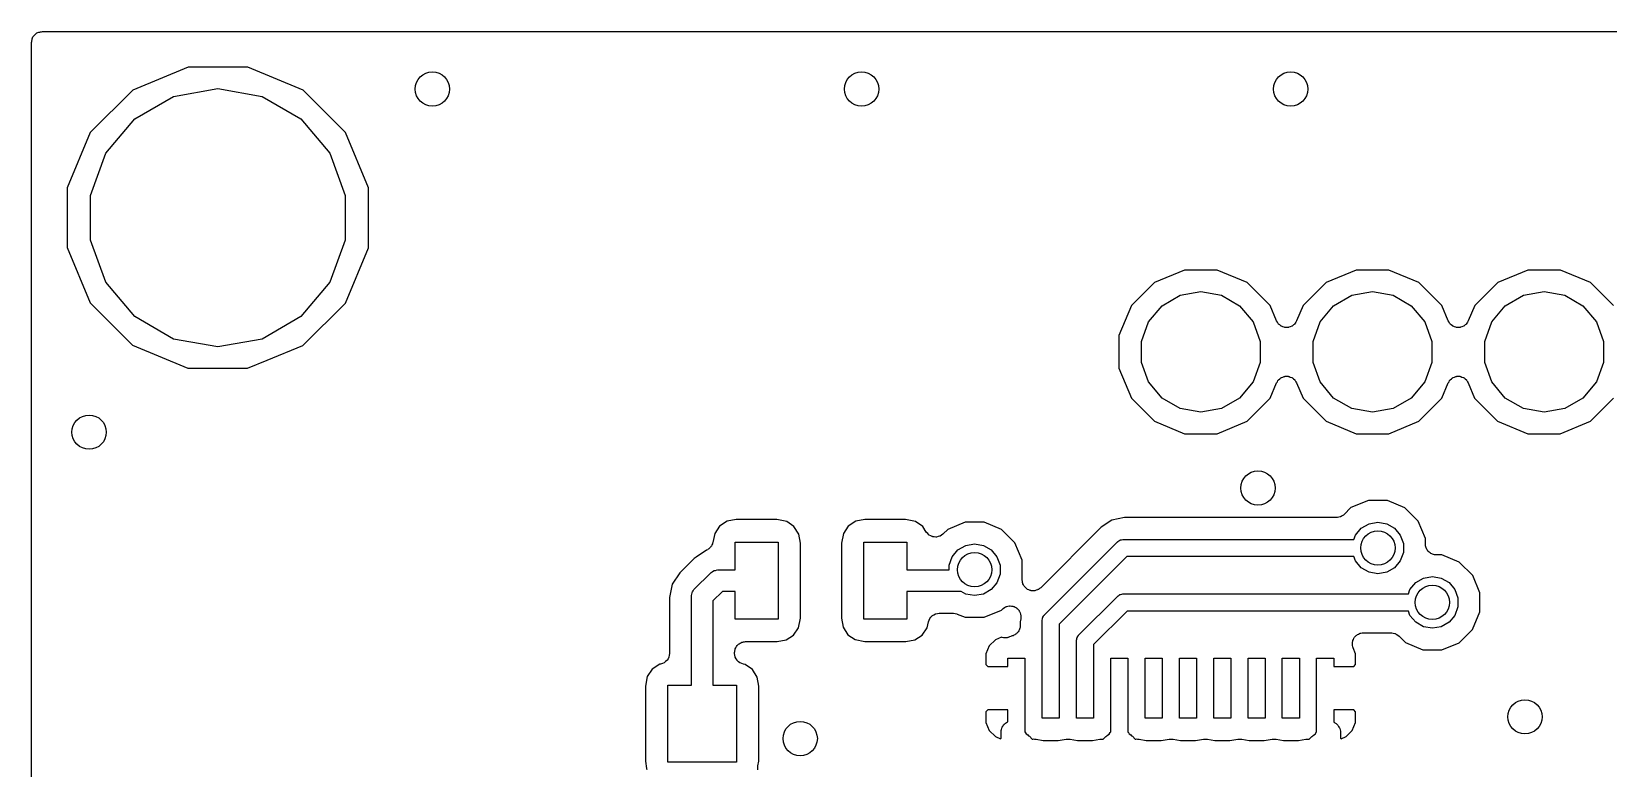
# Model space of a CAD drawing. Extents: x 100.3 to 129.7, y -169.7 to -100.3.
# Drawn here: x 100.33 to 118.7, y -108.92 to -100.33 of the extents above; entities that cross this region are included whole.
import ezdxf

# ---------------------------------------------------------------- set-up
doc = ezdxf.new("R2010")
doc.units = 0
doc.header["$MEASUREMENT"] = 0
doc.layers.add('BLACK', color=7, linetype='CONTINUOUS')

msp = doc.modelspace()

# ---------------------------------------------------------------- linework, layer by layer
at = {"layer": 'Black'}
for p, q in [((100.329, -100.456), (100.331, -100.445)), ((100.329, -102.873), (100.329, -100.456)), ((100.331, -100.434), (100.335, -100.424)), ((100.331, -100.445), (100.331, -100.434)), ((100.335, -100.424), (100.337, -100.413)), ((100.337, -100.413), (100.342, -100.403)), ((100.342, -100.403), (100.346, -100.392)), ((100.346, -100.392), (100.353, -100.384)), ((100.353, -100.384), (100.359, -100.374)), ((100.359, -100.374), (100.367, -100.367)), ((100.367, -100.367), (100.374, -100.359)), ((100.374, -100.359), (100.384, -100.353)), ((100.384, -100.353), (100.392, -100.346)), ((100.392, -100.346), (100.403, -100.342)), ((100.403, -100.342), (100.413, -100.337)), ((100.413, -100.337), (100.424, -100.335)), ((100.424, -100.335), (100.434, -100.331)), ((100.434, -100.331), (100.445, -100.331)), ((100.445, -100.331), (100.456, -100.329)), ((100.456, -100.329), (129.544, -100.329)), ((102.153, -100.746), (101.508, -101.012)), ((102.85, -100.746), (102.153, -100.746)), ((103.495, -101.014), (102.85, -100.746)), ((101.508, -101.012), (101.014, -101.505)), ((101.985, -101.085), (102.5, -100.994)), ((102.5, -100.994), (103.015, -101.085)), ((103.988, -101.508), (103.495, -101.014)), ((101.532, -101.347), (101.985, -101.085)), ((103.015, -101.085), (103.468, -101.347)), ((101.196, -101.747), (101.532, -101.347)), ((103.468, -101.347), (103.804, -101.747)), ((101.014, -101.505), (100.746, -102.15)), ((104.254, -102.153), (103.988, -101.508)), ((101.017, -102.239), (101.196, -101.747)), ((103.804, -101.747), (103.983, -102.239)), ((100.746, -102.15), (100.746, -102.847)), ((104.254, -102.85), (104.254, -102.153)), ((101.017, -102.761), (101.017, -102.239)), ((103.983, -102.239), (103.983, -102.761)), ((100.329, -109.948), (100.329, -102.873)), ((100.746, -102.847), (101.012, -103.492)), ((101.196, -103.253), (101.017, -102.761)), ((103.983, -102.761), (103.804, -103.253)), ((103.986, -103.495), (104.254, -102.85)), ((101.532, -103.653), (101.196, -103.253)), ((103.804, -103.253), (103.468, -103.653)), ((113.413, -103.255), (113.145, -103.523)), ((113.764, -103.11), (113.413, -103.255)), ((114.144, -103.11), (113.764, -103.11)), ((114.494, -103.256), (114.144, -103.11)), ((114.762, -103.524), (114.494, -103.256)), ((115.413, -103.255), (115.145, -103.523)), ((115.764, -103.11), (115.413, -103.255)), ((116.144, -103.11), (115.764, -103.11)), ((116.494, -103.256), (116.144, -103.11)), ((116.762, -103.524), (116.494, -103.256)), ((117.413, -103.255), (117.145, -103.523)), ((117.764, -103.11), (117.413, -103.255)), ((118.144, -103.11), (117.764, -103.11)), ((118.494, -103.256), (118.144, -103.11)), ((118.762, -103.524), (118.494, -103.256)), ((113.501, -103.526), (113.713, -103.404)), ((113.713, -103.404), (113.953, -103.361)), ((113.953, -103.361), (114.193, -103.404)), ((114.193, -103.404), (114.405, -103.526)), ((115.501, -103.526), (115.713, -103.404)), ((115.713, -103.404), (115.953, -103.361)), ((115.953, -103.361), (116.193, -103.404)), ((116.193, -103.404), (116.405, -103.526)), ((117.501, -103.526), (117.713, -103.404)), ((117.713, -103.404), (117.953, -103.361)), ((117.953, -103.361), (118.193, -103.404)), ((118.193, -103.404), (118.405, -103.526)), ((101.012, -103.492), (101.505, -103.986)), ((103.492, -103.988), (103.986, -103.495)), ((113.145, -103.523), (112.999, -103.873)), ((113.344, -103.713), (113.501, -103.526)), ((114.405, -103.526), (114.562, -103.713)), ((114.836, -103.702), (114.762, -103.524)), ((115.145, -103.523), (115.07, -103.702)), ((115.344, -103.713), (115.501, -103.526)), ((116.405, -103.526), (116.562, -103.713)), ((116.836, -103.702), (116.762, -103.524)), ((117.145, -103.523), (117.07, -103.702)), ((117.344, -103.713), (117.501, -103.526)), ((118.405, -103.526), (118.562, -103.713)), ((101.985, -103.915), (101.532, -103.653)), ((103.468, -103.653), (103.015, -103.915)), ((113.261, -103.942), (113.344, -103.713)), ((114.562, -103.713), (114.645, -103.942)), ((114.845, -103.716), (114.836, -103.702)), ((114.852, -103.731), (114.845, -103.716)), ((114.856, -103.734), (114.852, -103.731)), ((114.859, -103.739), (114.856, -103.734)), ((114.872, -103.749), (114.859, -103.739)), ((114.885, -103.76), (114.872, -103.749)), ((114.89, -103.763), (114.885, -103.76)), ((114.894, -103.766), (114.89, -103.763)), ((114.91, -103.771), (114.894, -103.766)), ((114.925, -103.777), (114.91, -103.771)), ((114.931, -103.778), (114.925, -103.777)), ((114.936, -103.779), (114.931, -103.778)), ((114.953, -103.779), (114.936, -103.779)), ((114.969, -103.779), (114.953, -103.779)), ((114.975, -103.778), (114.969, -103.779)), ((114.98, -103.777), (114.975, -103.778)), ((114.996, -103.771), (114.98, -103.777)), ((115.012, -103.766), (114.996, -103.771)), ((115.016, -103.763), (115.012, -103.766)), ((115.021, -103.761), (115.016, -103.763)), ((115.033, -103.749), (115.021, -103.761)), ((115.047, -103.739), (115.033, -103.749)), ((115.05, -103.735), (115.047, -103.739)), ((115.054, -103.731), (115.05, -103.735)), ((115.061, -103.716), (115.054, -103.731)), ((115.07, -103.702), (115.061, -103.716)), ((115.261, -103.942), (115.344, -103.713)), ((116.562, -103.713), (116.645, -103.942)), ((116.845, -103.716), (116.836, -103.702)), ((116.852, -103.731), (116.845, -103.716)), ((116.856, -103.734), (116.852, -103.731)), ((116.859, -103.739), (116.856, -103.734)), ((116.872, -103.749), (116.859, -103.739)), ((116.885, -103.76), (116.872, -103.749)), ((116.89, -103.763), (116.885, -103.76)), ((116.894, -103.766), (116.89, -103.763)), ((116.91, -103.771), (116.894, -103.766)), ((116.925, -103.777), (116.91, -103.771)), ((116.931, -103.778), (116.925, -103.777)), ((116.936, -103.779), (116.931, -103.778)), ((116.953, -103.779), (116.936, -103.779)), ((116.969, -103.779), (116.953, -103.779)), ((116.975, -103.778), (116.969, -103.779)), ((116.98, -103.777), (116.975, -103.778)), ((116.996, -103.771), (116.98, -103.777)), ((117.012, -103.766), (116.996, -103.771)), ((117.016, -103.763), (117.012, -103.766)), ((117.021, -103.761), (117.016, -103.763)), ((117.033, -103.749), (117.021, -103.761)), ((117.047, -103.739), (117.033, -103.749)), ((117.05, -103.735), (117.047, -103.739)), ((117.054, -103.731), (117.05, -103.735)), ((117.061, -103.716), (117.054, -103.731)), ((117.07, -103.702), (117.061, -103.716)), ((117.261, -103.942), (117.344, -103.713)), ((118.562, -103.713), (118.645, -103.942)), ((101.505, -103.986), (102.15, -104.254)), ((102.5, -104.006), (101.985, -103.915)), ((103.015, -103.915), (102.5, -104.006)), ((103.074, -104.161), (103.492, -103.988)), ((112.999, -103.873), (112.999, -104.253)), ((113.261, -104.186), (113.261, -103.942)), ((114.645, -103.942), (114.645, -104.186)), ((115.261, -104.186), (115.261, -103.942)), ((116.645, -103.942), (116.645, -104.186)), ((117.261, -104.186), (117.261, -103.942)), ((118.645, -103.942), (118.645, -104.186)), ((102.847, -104.254), (103.074, -104.161)), ((103.074, -104.161), (103.074, -104.161)), ((102.15, -104.254), (102.847, -104.254)), ((112.999, -104.253), (113.144, -104.604)), ((113.344, -104.415), (113.261, -104.186)), ((114.645, -104.186), (114.562, -104.415)), ((114.89, -104.365), (114.894, -104.362)), ((114.894, -104.362), (114.91, -104.357)), ((114.91, -104.357), (114.926, -104.351)), ((114.926, -104.351), (114.931, -104.35)), ((114.931, -104.35), (114.937, -104.349)), ((114.937, -104.349), (114.953, -104.349)), ((114.953, -104.349), (114.97, -104.349)), ((114.97, -104.349), (114.975, -104.35)), ((114.975, -104.35), (114.981, -104.351)), ((114.981, -104.351), (114.996, -104.357)), ((114.996, -104.357), (115.012, -104.362)), ((115.012, -104.362), (115.016, -104.365)), ((115.344, -104.415), (115.261, -104.186)), ((116.645, -104.186), (116.562, -104.415)), ((116.89, -104.365), (116.894, -104.362)), ((116.894, -104.362), (116.91, -104.357)), ((116.91, -104.357), (116.926, -104.351)), ((116.926, -104.351), (116.931, -104.35)), ((116.931, -104.35), (116.937, -104.349)), ((116.937, -104.349), (116.953, -104.349)), ((116.953, -104.349), (116.97, -104.349)), ((116.97, -104.349), (116.975, -104.35)), ((116.975, -104.35), (116.981, -104.351)), ((116.981, -104.351), (116.996, -104.357)), ((116.996, -104.357), (117.012, -104.362)), ((117.012, -104.362), (117.016, -104.365)), ((117.344, -104.415), (117.261, -104.186)), ((118.645, -104.186), (118.562, -104.415)), ((113.501, -104.602), (113.344, -104.415)), ((114.562, -104.415), (114.405, -104.602)), ((114.761, -104.605), (114.836, -104.426)), ((114.836, -104.426), (114.845, -104.412)), ((114.845, -104.412), (114.852, -104.397)), ((114.852, -104.397), (114.856, -104.393)), ((114.856, -104.393), (114.859, -104.389)), ((114.859, -104.389), (114.873, -104.379)), ((114.873, -104.379), (114.885, -104.367)), ((114.885, -104.367), (114.89, -104.365)), ((115.016, -104.365), (115.021, -104.368)), ((115.021, -104.368), (115.034, -104.379)), ((115.034, -104.379), (115.047, -104.389)), ((115.047, -104.389), (115.05, -104.394)), ((115.05, -104.394), (115.054, -104.397)), ((115.054, -104.397), (115.061, -104.412)), ((115.061, -104.412), (115.07, -104.426)), ((115.07, -104.426), (115.144, -104.604)), ((115.501, -104.602), (115.344, -104.415)), ((116.562, -104.415), (116.405, -104.602)), ((116.761, -104.605), (116.836, -104.426)), ((116.836, -104.426), (116.845, -104.412)), ((116.845, -104.412), (116.852, -104.397)), ((116.852, -104.397), (116.856, -104.393)), ((116.856, -104.393), (116.859, -104.389)), ((116.859, -104.389), (116.873, -104.379)), ((116.873, -104.379), (116.885, -104.367)), ((116.885, -104.367), (116.89, -104.365)), ((117.016, -104.365), (117.021, -104.368)), ((117.021, -104.368), (117.034, -104.379)), ((117.034, -104.379), (117.047, -104.389)), ((117.047, -104.389), (117.05, -104.394)), ((117.05, -104.394), (117.054, -104.397)), ((117.054, -104.397), (117.061, -104.412)), ((117.061, -104.412), (117.07, -104.426)), ((117.07, -104.426), (117.144, -104.604)), ((117.501, -104.602), (117.344, -104.415)), ((118.562, -104.415), (118.405, -104.602)), ((113.144, -104.604), (113.412, -104.872)), ((113.713, -104.724), (113.501, -104.602)), ((113.953, -104.767), (113.713, -104.724)), ((114.193, -104.724), (113.953, -104.767)), ((114.405, -104.602), (114.193, -104.724)), ((114.493, -104.873), (114.761, -104.605)), ((115.144, -104.604), (115.412, -104.872)), ((115.713, -104.724), (115.501, -104.602)), ((115.953, -104.767), (115.713, -104.724)), ((116.193, -104.724), (115.953, -104.767)), ((116.405, -104.602), (116.193, -104.724)), ((116.493, -104.873), (116.761, -104.605)), ((117.144, -104.604), (117.412, -104.872)), ((117.713, -104.724), (117.501, -104.602)), ((117.953, -104.767), (117.713, -104.724)), ((118.193, -104.724), (117.953, -104.767)), ((118.405, -104.602), (118.193, -104.724)), ((118.493, -104.873), (118.761, -104.605)), ((113.412, -104.872), (113.762, -105.018)), ((114.142, -105.018), (114.493, -104.873)), ((115.412, -104.872), (115.762, -105.018)), ((116.142, -105.018), (116.493, -104.873)), ((117.412, -104.872), (117.762, -105.018)), ((118.142, -105.018), (118.493, -104.873)), ((113.762, -105.018), (114.142, -105.018)), ((115.762, -105.018), (116.142, -105.018)), ((117.762, -105.018), (118.142, -105.018)), ((115.906, -105.796), (115.703, -105.88)), ((116.127, -105.796), (115.906, -105.796)), ((116.33, -105.881), (116.127, -105.796)), ((113.064, -105.996), (112.917, -106.025)), ((115.534, -105.996), (113.064, -105.996)), ((115.539, -105.995), (115.534, -105.996)), ((115.545, -105.996), (115.539, -105.995)), ((115.561, -105.991), (115.545, -105.996)), ((115.577, -105.988), (115.561, -105.991)), ((115.582, -105.986), (115.577, -105.988)), ((115.587, -105.984), (115.582, -105.986)), ((115.601, -105.975), (115.587, -105.984)), ((115.616, -105.966), (115.601, -105.975)), ((115.619, -105.962), (115.616, -105.966)), ((115.624, -105.959), (115.619, -105.962)), ((115.703, -105.88), (115.624, -105.959)), ((116.486, -106.037), (116.33, -105.881)), ((108.289, -106.18), (108.267, -106.287)), ((108.346, -106.095), (108.289, -106.18)), ((108.434, -106.039), (108.346, -106.095)), ((108.539, -106.02), (108.434, -106.039)), ((109.014, -106.02), (108.539, -106.02)), ((109.128, -106.043), (109.014, -106.02)), ((109.213, -106.1), (109.128, -106.043)), ((109.269, -106.188), (109.213, -106.1)), ((109.288, -106.293), (109.269, -106.188)), ((109.789, -106.18), (109.766, -106.294)), ((109.846, -106.095), (109.789, -106.18)), ((109.934, -106.039), (109.846, -106.095)), ((110.039, -106.02), (109.934, -106.039)), ((110.514, -106.02), (110.039, -106.02)), ((110.628, -106.043), (110.514, -106.02)), ((110.713, -106.1), (110.628, -106.043)), ((110.754, -106.165), (110.713, -106.1)), ((110.756, -106.167), (110.754, -106.165)), ((110.757, -106.17), (110.756, -106.167)), ((110.771, -106.183), (110.757, -106.17)), ((110.784, -106.198), (110.771, -106.183)), ((110.787, -106.199), (110.784, -106.198)), ((110.788, -106.201), (110.787, -106.199)), ((110.806, -106.209), (110.788, -106.201)), ((110.931, -106.201), (110.915, -106.212)), ((110.947, -106.19), (110.931, -106.201)), ((110.949, -106.188), (110.947, -106.19)), ((110.951, -106.187), (110.949, -106.188)), ((111.004, -106.134), (110.951, -106.187)), ((111.207, -106.05), (111.004, -106.134)), ((111.428, -106.05), (111.207, -106.05)), ((111.631, -106.135), (111.428, -106.05)), ((111.787, -106.291), (111.631, -106.135)), ((112.793, -106.109), (112.088, -106.813)), ((112.917, -106.025), (112.793, -106.108)), ((112.793, -106.108), (112.793, -106.108)), ((112.793, -106.108), (112.793, -106.109)), ((115.737, -106.25), (115.755, -106.199)), ((115.755, -106.199), (115.822, -106.119)), ((115.822, -106.119), (115.913, -106.067)), ((115.913, -106.067), (116.016, -106.049)), ((116.016, -106.049), (116.119, -106.067)), ((116.119, -106.067), (116.21, -106.119)), ((116.21, -106.119), (116.277, -106.199)), ((116.277, -106.199), (116.313, -106.298)), ((116.57, -106.24), (116.486, -106.037)), ((108.192, -106.377), (108.074, -106.456)), ((108.195, -106.375), (108.192, -106.377)), ((108.208, -106.37), (108.195, -106.375)), ((108.214, -106.365), (108.208, -106.37)), ((108.222, -106.361), (108.214, -106.365)), ((108.231, -106.35), (108.222, -106.361)), ((108.241, -106.341), (108.231, -106.35)), ((108.245, -106.334), (108.241, -106.341)), ((108.251, -106.328), (108.245, -106.334)), ((108.256, -106.315), (108.251, -106.328)), ((108.263, -106.303), (108.256, -106.315)), ((108.264, -106.294), (108.263, -106.303)), ((108.267, -106.287), (108.264, -106.294)), ((108.527, -106.606), (108.527, -106.281)), ((108.527, -106.281), (109.027, -106.281)), ((109.027, -106.281), (109.027, -107.181)), ((109.288, -107.168), (109.288, -106.293)), ((109.766, -106.294), (109.766, -107.169)), ((110.027, -107.181), (110.027, -106.281)), ((110.027, -106.281), (110.527, -106.281)), ((110.527, -106.281), (110.527, -106.606)), ((110.824, -106.218), (110.806, -106.209)), ((110.826, -106.218), (110.824, -106.218)), ((110.828, -106.219), (110.826, -106.218)), ((110.848, -106.221), (110.828, -106.219)), ((110.867, -106.224), (110.848, -106.221)), ((110.87, -106.223), (110.867, -106.224)), ((110.872, -106.223), (110.87, -106.223)), ((110.891, -106.218), (110.872, -106.223)), ((110.91, -106.214), (110.891, -106.218)), ((110.912, -106.213), (110.91, -106.214)), ((110.915, -106.212), (110.912, -106.213)), ((111.056, -106.453), (111.123, -106.373)), ((111.123, -106.373), (111.214, -106.321)), ((111.214, -106.321), (111.317, -106.303)), ((111.317, -106.303), (111.42, -106.321)), ((111.42, -106.321), (111.511, -106.373)), ((111.511, -106.373), (111.578, -106.453)), ((111.871, -106.494), (111.787, -106.291)), ((112.132, -107.128), (112.981, -106.279)), ((112.981, -106.279), (112.985, -106.277)), ((112.985, -106.277), (112.987, -106.273)), ((112.987, -106.273), (112.999, -106.267)), ((112.999, -106.267), (113.009, -106.259)), ((113.009, -106.259), (113.014, -106.258)), ((113.014, -106.258), (113.018, -106.256)), ((113.018, -106.256), (113.03, -106.254)), ((113.03, -106.254), (113.043, -106.25)), ((113.043, -106.25), (113.047, -106.251)), ((113.047, -106.251), (113.052, -106.25)), ((113.052, -106.25), (115.592, -106.25)), ((115.592, -106.25), (115.737, -106.25)), ((116.313, -106.298), (116.313, -106.402)), ((116.57, -106.304), (116.57, -106.24)), ((116.572, -106.315), (116.57, -106.304)), ((116.572, -106.326), (116.572, -106.315)), ((116.576, -106.336), (116.572, -106.326)), ((116.578, -106.347), (116.576, -106.336)), ((116.583, -106.357), (116.578, -106.347)), ((116.587, -106.367), (116.583, -106.357)), ((116.594, -106.376), (116.587, -106.367)), ((116.6, -106.386), (116.594, -106.376)), ((108.05, -106.472), (107.883, -106.639)), ((108.074, -106.456), (108.05, -106.472)), ((111.02, -106.552), (111.056, -106.453)), ((111.02, -106.606), (111.02, -106.552)), ((111.578, -106.453), (111.614, -106.552)), ((111.614, -106.552), (111.614, -106.656)), ((111.871, -106.723), (111.871, -106.494)), ((113.093, -106.45), (112.303, -107.24)), ((115.592, -106.45), (113.093, -106.45)), ((115.737, -106.45), (115.592, -106.45)), ((115.755, -106.501), (115.737, -106.45)), ((115.822, -106.581), (115.755, -106.501)), ((116.277, -106.501), (116.21, -106.581)), ((116.313, -106.402), (116.277, -106.501)), ((116.608, -106.393), (116.6, -106.386)), ((116.615, -106.401), (116.608, -106.393)), ((116.625, -106.407), (116.615, -106.401)), ((116.633, -106.414), (116.625, -106.407)), ((116.644, -106.418), (116.633, -106.414)), ((116.654, -106.423), (116.644, -106.418)), ((116.664, -106.425), (116.654, -106.423)), ((116.675, -106.429), (116.664, -106.425)), ((116.686, -106.429), (116.675, -106.429)), ((116.697, -106.431), (116.686, -106.429)), ((116.762, -106.431), (116.697, -106.431)), ((116.965, -106.516), (116.762, -106.431)), ((117.121, -106.672), (116.965, -106.516)), ((107.883, -106.639), (107.794, -106.772)), ((108.054, -106.828), (108.239, -106.643)), ((108.239, -106.643), (108.243, -106.639)), ((108.243, -106.639), (108.247, -106.635)), ((108.247, -106.635), (108.261, -106.627)), ((108.261, -106.627), (108.274, -106.618)), ((108.274, -106.618), (108.279, -106.616)), ((108.279, -106.616), (108.284, -106.614)), ((108.284, -106.614), (108.3, -106.611)), ((108.3, -106.611), (108.316, -106.606)), ((108.316, -106.606), (108.322, -106.607)), ((108.322, -106.607), (108.327, -106.606)), ((108.327, -106.606), (108.527, -106.606)), ((110.527, -106.606), (111.02, -106.606)), ((111.614, -106.656), (111.578, -106.755)), ((111.874, -106.74), (111.871, -106.723)), ((111.875, -106.756), (111.874, -106.74)), ((115.913, -106.633), (115.822, -106.581)), ((116.016, -106.651), (115.913, -106.633)), ((116.119, -106.633), (116.016, -106.651)), ((116.21, -106.581), (116.119, -106.633)), ((116.457, -106.754), (116.548, -106.702)), ((116.548, -106.702), (116.651, -106.684)), ((116.651, -106.684), (116.754, -106.702)), ((116.754, -106.702), (116.845, -106.754)), ((117.205, -106.875), (117.121, -106.672)), ((107.794, -106.772), (107.763, -106.929)), ((107.763, -106.929), (107.763, -107.579)), ((108.017, -106.905), (108.022, -106.889)), ((108.018, -106.911), (108.017, -106.905)), ((108.017, -106.916), (108.018, -106.911)), ((108.017, -107.948), (108.017, -106.916)), ((108.022, -106.889), (108.025, -106.873)), ((108.025, -106.873), (108.027, -106.868)), ((108.027, -106.868), (108.029, -106.863)), ((108.029, -106.863), (108.038, -106.85)), ((108.038, -106.85), (108.046, -106.836)), ((108.046, -106.836), (108.05, -106.832)), ((108.05, -106.832), (108.054, -106.828)), ((108.379, -106.856), (108.267, -106.968)), ((108.527, -106.856), (108.379, -106.856)), ((108.527, -107.181), (108.527, -106.856)), ((111.16, -106.856), (110.527, -106.856)), ((110.527, -106.856), (110.527, -107.181)), ((111.214, -106.887), (111.16, -106.856)), ((111.317, -106.905), (111.214, -106.887)), ((111.42, -106.887), (111.317, -106.905)), ((111.511, -106.835), (111.42, -106.887)), ((111.578, -106.755), (111.511, -106.835)), ((111.878, -106.761), (111.875, -106.756)), ((111.879, -106.767), (111.878, -106.761)), ((111.887, -106.781), (111.879, -106.767)), ((111.894, -106.796), (111.887, -106.781)), ((111.898, -106.8), (111.894, -106.796)), ((111.901, -106.805), (111.898, -106.8)), ((111.913, -106.816), (111.901, -106.805)), ((111.925, -106.828), (111.913, -106.816)), ((111.93, -106.83), (111.925, -106.828)), ((111.934, -106.834), (111.93, -106.83)), ((111.95, -106.839), (111.934, -106.834)), ((111.965, -106.846), (111.95, -106.839)), ((111.971, -106.847), (111.965, -106.846)), ((111.976, -106.849), (111.971, -106.847)), ((111.992, -106.849), (111.976, -106.849)), ((112.009, -106.85), (111.992, -106.849)), ((112.014, -106.849), (112.009, -106.85)), ((112.02, -106.849), (112.014, -106.849)), ((112.035, -106.843), (112.02, -106.849)), ((112.052, -106.839), (112.035, -106.843)), ((112.056, -106.836), (112.052, -106.839)), ((112.061, -106.834), (112.056, -106.836)), ((112.074, -106.823), (112.061, -106.834)), ((112.088, -106.813), (112.074, -106.823)), ((112.532, -107.364), (112.982, -106.914)), ((112.982, -106.914), (112.986, -106.912)), ((112.986, -106.912), (112.989, -106.908)), ((112.989, -106.908), (113, -106.902)), ((113, -106.902), (113.011, -106.894)), ((113.011, -106.894), (113.015, -106.893)), ((113.015, -106.893), (113.019, -106.891)), ((113.019, -106.891), (113.032, -106.889)), ((113.032, -106.889), (113.044, -106.885)), ((113.044, -106.885), (113.049, -106.886)), ((113.049, -106.886), (113.053, -106.885)), ((113.053, -106.885), (116.227, -106.885)), ((116.227, -106.885), (116.227, -106.885)), ((116.227, -106.885), (116.372, -106.885)), ((116.372, -106.885), (116.39, -106.834)), ((116.39, -106.834), (116.457, -106.754)), ((116.845, -106.754), (116.912, -106.834)), ((116.912, -106.834), (116.948, -106.933)), ((116.948, -106.933), (116.948, -107.037)), ((117.205, -107.096), (117.205, -106.875)), ((108.267, -106.968), (108.267, -107.948)), ((110.843, -107.128), (110.861, -107.118)), ((110.861, -107.118), (110.862, -107.117)), ((110.862, -107.117), (110.864, -107.117)), ((110.864, -107.117), (110.884, -107.114)), ((110.884, -107.114), (110.904, -107.11)), ((110.904, -107.11), (111.066, -107.11)), ((111.066, -107.11), (111.068, -107.11)), ((111.068, -107.11), (111.071, -107.11)), ((111.071, -107.11), (111.09, -107.114)), ((111.09, -107.114), (111.109, -107.118)), ((111.109, -107.118), (111.112, -107.119)), ((111.112, -107.119), (111.114, -107.12)), ((111.114, -107.12), (111.206, -107.158)), ((111.427, -107.158), (111.63, -107.074)), ((111.63, -107.074), (111.641, -107.063)), ((111.641, -107.063), (111.647, -107.059)), ((111.647, -107.059), (111.652, -107.054)), ((111.652, -107.054), (111.665, -107.046)), ((111.665, -107.046), (111.678, -107.038)), ((111.678, -107.038), (111.684, -107.036)), ((111.684, -107.036), (111.69, -107.033)), ((111.69, -107.033), (111.705, -107.03)), ((111.705, -107.03), (111.72, -107.026)), ((111.72, -107.026), (111.727, -107.027)), ((111.727, -107.027), (111.734, -107.026)), ((111.734, -107.026), (111.749, -107.029)), ((111.749, -107.029), (111.764, -107.03)), ((111.764, -107.03), (111.77, -107.033)), ((111.77, -107.033), (111.777, -107.034)), ((111.777, -107.034), (111.79, -107.042)), ((111.79, -107.042), (111.804, -107.049)), ((111.804, -107.049), (111.809, -107.054)), ((111.809, -107.054), (111.815, -107.057)), ((111.815, -107.057), (111.824, -107.069)), ((111.824, -107.069), (111.835, -107.08)), ((111.835, -107.08), (111.838, -107.086)), ((111.838, -107.086), (111.842, -107.092)), ((111.842, -107.092), (111.847, -107.106)), ((111.847, -107.106), (111.854, -107.12)), ((111.854, -107.12), (111.854, -107.127)), ((113.094, -107.085), (112.703, -107.476)), ((116.227, -107.085), (113.094, -107.085)), ((116.372, -107.085), (116.227, -107.085)), ((116.227, -107.085), (116.227, -107.085)), ((116.39, -107.136), (116.372, -107.085)), ((116.948, -107.037), (116.912, -107.136)), ((117.12, -107.299), (117.205, -107.096)), ((109.027, -107.181), (108.527, -107.181)), ((109.208, -107.367), (109.265, -107.282)), ((109.265, -107.282), (109.288, -107.168)), ((109.766, -107.169), (109.785, -107.274)), ((109.785, -107.274), (109.841, -107.362)), ((110.527, -107.181), (110.027, -107.181)), ((110.708, -107.367), (110.765, -107.282)), ((110.765, -107.282), (110.78, -107.212)), ((110.78, -107.212), (110.787, -107.193)), ((110.787, -107.193), (110.794, -107.173)), ((110.794, -107.173), (110.795, -107.172)), ((110.795, -107.172), (110.796, -107.171)), ((110.796, -107.171), (110.809, -107.155)), ((110.809, -107.155), (110.822, -107.14)), ((110.822, -107.14), (110.824, -107.139)), ((110.824, -107.139), (110.825, -107.138)), ((110.825, -107.138), (110.843, -107.128)), ((111.206, -107.158), (111.427, -107.158)), ((111.841, -107.297), (111.836, -107.307)), ((111.843, -107.286), (111.841, -107.297)), ((111.847, -107.276), (111.843, -107.286)), ((111.849, -107.254), (111.847, -107.265)), ((111.847, -107.265), (111.847, -107.276)), ((111.856, -107.178), (111.849, -107.211)), ((111.849, -107.211), (111.849, -107.254)), ((111.854, -107.127), (111.857, -107.134)), ((111.857, -107.134), (111.856, -107.149)), ((111.856, -107.149), (111.858, -107.164)), ((111.858, -107.164), (111.856, -107.171)), ((111.856, -107.171), (111.856, -107.178)), ((112.103, -107.19), (112.107, -107.177)), ((112.104, -107.194), (112.103, -107.19)), ((112.103, -107.199), (112.104, -107.194)), ((112.103, -107.635), (112.103, -107.199)), ((112.107, -107.177), (112.109, -107.165)), ((112.109, -107.165), (112.111, -107.161)), ((112.111, -107.161), (112.112, -107.156)), ((112.112, -107.156), (112.12, -107.146)), ((112.12, -107.146), (112.126, -107.134)), ((112.126, -107.134), (112.13, -107.132)), ((112.13, -107.132), (112.132, -107.128)), ((112.303, -107.24), (112.303, -107.635)), ((116.457, -107.216), (116.39, -107.136)), ((116.548, -107.268), (116.457, -107.216)), ((116.651, -107.286), (116.548, -107.268)), ((116.754, -107.268), (116.651, -107.286)), ((116.845, -107.216), (116.754, -107.268)), ((116.912, -107.136), (116.845, -107.216)), ((116.964, -107.455), (117.12, -107.299)), ((108.551, -107.488), (108.559, -107.481)), ((108.559, -107.481), (108.566, -107.472)), ((108.566, -107.472), (108.576, -107.467)), ((108.576, -107.467), (108.584, -107.459)), ((108.584, -107.459), (108.595, -107.456)), ((108.595, -107.456), (108.605, -107.45)), ((108.605, -107.45), (108.616, -107.448)), ((108.616, -107.448), (108.626, -107.444)), ((108.626, -107.444), (108.637, -107.444)), ((108.637, -107.444), (108.648, -107.442)), ((108.648, -107.442), (109.015, -107.442)), ((109.015, -107.442), (109.12, -107.423)), ((109.12, -107.423), (109.208, -107.367)), ((109.841, -107.362), (109.926, -107.419)), ((109.926, -107.419), (110.04, -107.442)), ((110.04, -107.442), (110.515, -107.442)), ((110.515, -107.442), (110.62, -107.423)), ((110.62, -107.423), (110.708, -107.367)), ((111.559, -107.42), (111.488, -107.491)), ((111.631, -107.39), (111.559, -107.42)), ((111.638, -107.392), (111.631, -107.39)), ((111.654, -107.397), (111.638, -107.392)), ((111.66, -107.397), (111.654, -107.397)), ((111.665, -107.399), (111.66, -107.397)), ((111.681, -107.397), (111.665, -107.399)), ((111.698, -107.397), (111.681, -107.397)), ((111.703, -107.395), (111.698, -107.397)), ((111.709, -107.395), (111.703, -107.395)), ((111.724, -107.388), (111.709, -107.395)), ((111.739, -107.382), (111.724, -107.388)), ((111.743, -107.379), (111.739, -107.382)), ((111.744, -107.379), (111.743, -107.379)), ((111.754, -107.375), (111.744, -107.379)), ((111.765, -107.373), (111.754, -107.375)), ((111.775, -107.368), (111.765, -107.373)), ((111.785, -107.364), (111.775, -107.368)), ((111.794, -107.357), (111.785, -107.364)), ((111.804, -107.351), (111.794, -107.357)), ((111.811, -107.343), (111.804, -107.351)), ((111.819, -107.336), (111.811, -107.343)), ((111.825, -107.326), (111.819, -107.336)), ((111.832, -107.317), (111.825, -107.326)), ((111.836, -107.307), (111.832, -107.317)), ((112.503, -107.426), (112.507, -107.414)), ((112.504, -107.431), (112.503, -107.426)), ((112.503, -107.435), (112.504, -107.431)), ((112.503, -107.635), (112.503, -107.435)), ((112.507, -107.414), (112.509, -107.401)), ((112.509, -107.401), (112.511, -107.397)), ((112.511, -107.397), (112.512, -107.393)), ((112.512, -107.393), (112.52, -107.382)), ((112.52, -107.382), (112.526, -107.371)), ((112.526, -107.371), (112.53, -107.368)), ((112.53, -107.368), (112.532, -107.364)), ((112.703, -107.476), (112.703, -107.635)), ((115.719, -107.472), (115.72, -107.458)), ((115.72, -107.48), (115.719, -107.472)), ((115.72, -107.444), (115.723, -107.436)), ((115.72, -107.458), (115.72, -107.444)), ((115.72, -107.488), (115.72, -107.48)), ((115.723, -107.436), (115.724, -107.428)), ((115.724, -107.428), (115.731, -107.416)), ((115.731, -107.416), (115.735, -107.402)), ((115.735, -107.402), (115.741, -107.396)), ((115.741, -107.396), (115.745, -107.389)), ((115.745, -107.389), (115.755, -107.379)), ((115.755, -107.379), (115.764, -107.369)), ((115.764, -107.369), (115.771, -107.365)), ((115.771, -107.365), (115.777, -107.359)), ((115.777, -107.359), (115.79, -107.354)), ((115.79, -107.354), (115.802, -107.347)), ((115.802, -107.347), (115.81, -107.345)), ((115.81, -107.345), (115.818, -107.342)), ((115.818, -107.342), (115.832, -107.341)), ((115.832, -107.341), (115.845, -107.339)), ((115.845, -107.339), (116.169, -107.339)), ((116.169, -107.339), (116.174, -107.34)), ((116.174, -107.34), (116.18, -107.339)), ((116.18, -107.339), (116.196, -107.344)), ((116.196, -107.344), (116.212, -107.347)), ((116.212, -107.347), (116.217, -107.349)), ((116.217, -107.349), (116.223, -107.351)), ((116.223, -107.351), (116.236, -107.36)), ((116.236, -107.36), (116.251, -107.369)), ((116.251, -107.369), (116.254, -107.373)), ((116.254, -107.373), (116.259, -107.376)), ((116.259, -107.376), (116.337, -107.454)), ((116.337, -107.454), (116.54, -107.539)), ((116.761, -107.539), (116.964, -107.455)), ((107.733, -107.661), (107.717, -107.675)), ((107.734, -107.66), (107.733, -107.661)), ((107.745, -107.641), (107.734, -107.66)), ((107.734, -107.66), (107.734, -107.66)), ((107.755, -107.623), (107.745, -107.641)), ((107.756, -107.622), (107.755, -107.622)), ((107.755, -107.622), (107.755, -107.623)), ((107.759, -107.6), (107.756, -107.622)), ((107.763, -107.579), (107.759, -107.6)), ((108.521, -107.569), (108.523, -107.559)), ((108.521, -107.581), (108.521, -107.569)), ((108.525, -107.601), (108.521, -107.581)), ((108.523, -107.547), (108.527, -107.537)), ((108.523, -107.559), (108.523, -107.547)), ((108.528, -107.621), (108.525, -107.601)), ((108.527, -107.537), (108.529, -107.526)), ((108.528, -107.623), (108.528, -107.621)), ((108.529, -107.624), (108.528, -107.623)), ((108.529, -107.526), (108.534, -107.516)), ((108.539, -107.642), (108.529, -107.624)), ((108.534, -107.516), (108.538, -107.506)), ((108.538, -107.506), (108.545, -107.497)), ((108.549, -107.66), (108.539, -107.642)), ((108.545, -107.497), (108.551, -107.488)), ((108.55, -107.661), (108.549, -107.66)), ((108.551, -107.663), (108.55, -107.661)), ((108.566, -107.676), (108.551, -107.663)), ((111.488, -107.491), (111.449, -107.584)), ((111.449, -107.584), (111.449, -107.71)), ((111.703, -107.731), (111.703, -107.635)), ((111.703, -107.635), (111.903, -107.635)), ((111.903, -107.635), (111.903, -108.335)), ((112.103, -108.335), (112.103, -107.635)), ((112.303, -107.635), (112.303, -108.335)), ((112.503, -108.335), (112.503, -107.635)), ((112.703, -107.635), (112.703, -108.335)), ((112.903, -107.985), (112.903, -107.635)), ((112.903, -107.635), (113.103, -107.635)), ((113.103, -107.635), (113.103, -108.335)), ((113.303, -108.335), (113.303, -107.635)), ((113.303, -107.635), (113.503, -107.635)), ((113.503, -107.635), (113.503, -108.335)), ((113.703, -108.335), (113.703, -107.635)), ((113.703, -107.635), (113.903, -107.635)), ((113.903, -107.635), (113.903, -108.335)), ((114.103, -108.335), (114.103, -107.635)), ((114.103, -107.635), (114.303, -107.635)), ((114.303, -107.635), (114.303, -108.335)), ((114.503, -108.335), (114.503, -107.635)), ((114.503, -107.635), (114.703, -107.635)), ((114.703, -107.635), (114.703, -108.335)), ((114.903, -108.335), (114.903, -107.635)), ((114.903, -107.635), (115.103, -107.635)), ((115.103, -107.635), (115.103, -108.335)), ((115.303, -107.985), (115.303, -107.635)), ((115.303, -107.635), (115.503, -107.635)), ((115.503, -107.635), (115.503, -107.731)), ((115.725, -107.501), (115.72, -107.488)), ((115.728, -107.515), (115.725, -107.501)), ((115.757, -107.584), (115.728, -107.515)), ((115.757, -107.71), (115.757, -107.584)), ((116.54, -107.539), (116.761, -107.539)), ((107.504, -107.847), (107.481, -107.961)), ((107.561, -107.762), (107.504, -107.847)), ((107.649, -107.706), (107.561, -107.762)), ((107.659, -107.704), (107.649, -107.706)), ((107.679, -107.697), (107.659, -107.704)), ((107.7, -107.689), (107.679, -107.697)), ((107.701, -107.689), (107.7, -107.689)), ((107.7, -107.689), (107.7, -107.689)), ((107.717, -107.675), (107.701, -107.689)), ((108.582, -107.689), (108.566, -107.676)), ((108.583, -107.69), (108.582, -107.689)), ((108.584, -107.691), (108.583, -107.69)), ((108.604, -107.698), (108.584, -107.691)), ((108.623, -107.705), (108.604, -107.698)), ((108.643, -107.71), (108.623, -107.705)), ((108.728, -107.767), (108.643, -107.71)), ((108.784, -107.855), (108.728, -107.767)), ((108.803, -107.96), (108.784, -107.855)), ((111.449, -107.71), (111.47, -107.731)), ((111.47, -107.731), (111.703, -107.731)), ((115.503, -107.731), (115.736, -107.731)), ((115.736, -107.731), (115.757, -107.71)), ((107.481, -107.961), (107.481, -108.836)), ((107.742, -108.848), (107.742, -107.948)), ((107.742, -107.948), (108.017, -107.948)), ((108.267, -107.948), (108.542, -107.948)), ((108.542, -107.948), (108.542, -108.848)), ((108.803, -108.835), (108.803, -107.96)), ((112.903, -108.494), (112.903, -107.985)), ((115.303, -108.492), (115.303, -107.985)), ((111.47, -108.239), (111.449, -108.26)), ((111.449, -108.26), (111.449, -108.386)), ((111.449, -108.386), (111.488, -108.479)), ((111.703, -108.239), (111.47, -108.239)), ((111.662, -108.408), (111.667, -108.401)), ((111.667, -108.401), (111.679, -108.394)), ((111.679, -108.394), (111.689, -108.385)), ((111.689, -108.385), (111.697, -108.382)), ((111.697, -108.382), (111.703, -108.378)), ((111.703, -108.378), (111.703, -108.239)), ((111.903, -108.335), (111.903, -108.493)), ((112.303, -108.335), (112.103, -108.335)), ((112.703, -108.335), (112.503, -108.335)), ((113.103, -108.335), (113.103, -108.496)), ((113.503, -108.335), (113.303, -108.335)), ((113.903, -108.335), (113.703, -108.335)), ((114.303, -108.335), (114.103, -108.335)), ((114.703, -108.335), (114.503, -108.335)), ((115.103, -108.335), (114.903, -108.335)), ((115.503, -108.239), (115.503, -108.335)), ((115.736, -108.239), (115.503, -108.239)), ((115.503, -108.335), (115.503, -108.381)), ((115.503, -108.381), (115.505, -108.382)), ((115.505, -108.382), (115.511, -108.385)), ((115.511, -108.385), (115.516, -108.388)), ((115.516, -108.388), (115.529, -108.398)), ((115.529, -108.398), (115.542, -108.407)), ((115.718, -108.479), (115.757, -108.386)), ((115.757, -108.26), (115.736, -108.239)), ((115.757, -108.386), (115.757, -108.26)), ((111.488, -108.479), (111.559, -108.55)), ((111.559, -108.55), (111.619, -108.575)), ((111.619, -108.575), (111.626, -108.568)), ((111.626, -108.495), (111.627, -108.487)), ((111.626, -108.568), (111.626, -108.495)), ((111.627, -108.479), (111.631, -108.465)), ((111.627, -108.487), (111.627, -108.479)), ((111.631, -108.465), (111.634, -108.451)), ((111.634, -108.451), (111.638, -108.444)), ((111.638, -108.444), (111.64, -108.437)), ((111.64, -108.437), (111.649, -108.425)), ((111.649, -108.425), (111.656, -108.413)), ((111.656, -108.413), (111.662, -108.408)), ((111.903, -108.493), (111.917, -108.516)), ((111.917, -108.516), (111.939, -108.53)), ((111.939, -108.53), (111.947, -108.539)), ((111.947, -108.539), (111.957, -108.545)), ((111.957, -108.545), (111.99, -108.579)), ((111.99, -108.579), (111.995, -108.579)), ((111.995, -108.579), (112.002, -108.577)), ((112.002, -108.577), (112.017, -108.579)), ((112.017, -108.579), (112.033, -108.58)), ((112.033, -108.58), (112.116, -108.596)), ((112.291, -108.596), (112.383, -108.579)), ((112.383, -108.579), (112.386, -108.579)), ((112.386, -108.579), (112.388, -108.578)), ((112.388, -108.578), (112.408, -108.579)), ((112.408, -108.579), (112.427, -108.579)), ((112.427, -108.579), (112.43, -108.579)), ((112.43, -108.579), (112.432, -108.579)), ((112.432, -108.579), (112.516, -108.596)), ((112.691, -108.596), (112.777, -108.58)), ((112.777, -108.58), (112.792, -108.58)), ((112.792, -108.58), (112.806, -108.578)), ((112.806, -108.578), (112.814, -108.58)), ((112.814, -108.58), (112.846, -108.548)), ((112.814, -108.58), (112.814, -108.58)), ((112.846, -108.548), (112.857, -108.54)), ((112.857, -108.54), (112.867, -108.531)), ((112.867, -108.531), (112.884, -108.521)), ((112.884, -108.521), (112.898, -108.5)), ((112.898, -108.5), (112.903, -108.494)), ((113.103, -108.496), (113.109, -108.503)), ((113.109, -108.503), (113.117, -108.516)), ((113.117, -108.516), (113.139, -108.53)), ((113.139, -108.53), (113.147, -108.539)), ((113.147, -108.539), (113.157, -108.545)), ((113.157, -108.545), (113.19, -108.579)), ((113.19, -108.579), (113.195, -108.579)), ((113.195, -108.579), (113.202, -108.577)), ((113.202, -108.577), (113.217, -108.579)), ((113.217, -108.579), (113.233, -108.58)), ((113.233, -108.58), (113.316, -108.596)), ((113.491, -108.596), (113.583, -108.579)), ((113.583, -108.579), (113.586, -108.579)), ((113.586, -108.579), (113.588, -108.578)), ((113.588, -108.578), (113.608, -108.579)), ((113.608, -108.579), (113.627, -108.579)), ((113.627, -108.579), (113.63, -108.579)), ((113.63, -108.579), (113.632, -108.579)), ((113.632, -108.579), (113.716, -108.596)), ((113.891, -108.596), (113.983, -108.579)), ((113.983, -108.579), (113.986, -108.579)), ((113.986, -108.579), (113.988, -108.578)), ((113.988, -108.578), (114.008, -108.579)), ((114.008, -108.579), (114.027, -108.579)), ((114.027, -108.579), (114.03, -108.579)), ((114.03, -108.579), (114.032, -108.579)), ((114.032, -108.579), (114.116, -108.596)), ((114.291, -108.596), (114.383, -108.579)), ((114.383, -108.579), (114.386, -108.579)), ((114.386, -108.579), (114.388, -108.578)), ((114.388, -108.578), (114.408, -108.579)), ((114.408, -108.579), (114.427, -108.579)), ((114.427, -108.579), (114.43, -108.579)), ((114.43, -108.579), (114.432, -108.579)), ((114.432, -108.579), (114.516, -108.596)), ((114.691, -108.596), (114.783, -108.579)), ((114.783, -108.579), (114.786, -108.579)), ((114.786, -108.579), (114.788, -108.578)), ((114.788, -108.578), (114.808, -108.579)), ((114.808, -108.579), (114.827, -108.579)), ((114.827, -108.579), (114.83, -108.579)), ((114.83, -108.579), (114.832, -108.579)), ((114.832, -108.579), (114.916, -108.596)), ((115.091, -108.596), (115.177, -108.58)), ((115.177, -108.58), (115.192, -108.58)), ((115.192, -108.58), (115.206, -108.578)), ((115.206, -108.578), (115.214, -108.58)), ((115.214, -108.58), (115.246, -108.548)), ((115.214, -108.58), (115.214, -108.58)), ((115.246, -108.548), (115.257, -108.54)), ((115.257, -108.54), (115.267, -108.531)), ((115.267, -108.531), (115.284, -108.521)), ((115.284, -108.521), (115.303, -108.492)), ((115.542, -108.407), (115.545, -108.412)), ((115.545, -108.412), (115.55, -108.416)), ((115.55, -108.416), (115.558, -108.43)), ((115.558, -108.43), (115.567, -108.443)), ((115.567, -108.443), (115.569, -108.449)), ((115.569, -108.449), (115.572, -108.454)), ((115.572, -108.454), (115.575, -108.47)), ((115.575, -108.47), (115.579, -108.485)), ((115.579, -108.485), (115.579, -108.491)), ((115.579, -108.491), (115.58, -108.498)), ((115.58, -108.498), (115.58, -108.568)), ((115.58, -108.568), (115.587, -108.575)), ((115.587, -108.575), (115.647, -108.55)), ((115.647, -108.55), (115.718, -108.479)), ((112.116, -108.596), (112.291, -108.596)), ((112.516, -108.596), (112.691, -108.596)), ((113.316, -108.596), (113.491, -108.596)), ((113.716, -108.596), (113.891, -108.596)), ((114.116, -108.596), (114.291, -108.596)), ((114.516, -108.596), (114.691, -108.596)), ((114.916, -108.596), (115.091, -108.596)), ((107.481, -108.836), (107.496, -108.92)), ((107.496, -108.92), (107.497, -108.931)), ((108.542, -108.848), (107.742, -108.848)), ((108.791, -108.895), (108.792, -108.893)), ((108.791, -108.915), (108.791, -108.895)), ((108.791, -108.936), (108.791, -108.915)), ((108.792, -108.892), (108.803, -108.835)), ((108.792, -108.893), (108.792, -108.892))]:
    msp.add_line(p, q, dxfattribs=at)
for centre in [(105, -101), (110, -101), (115, -101), (101, -105), (114.619, -105.651), (116.016, -106.35), (111.317, -106.604), (116.651, -106.985), (117.73, -108.319), (109.285, -108.572)]:
    msp.add_circle(centre, 0.2, dxfattribs=at)

doc.saveas('drawing.dxf')
